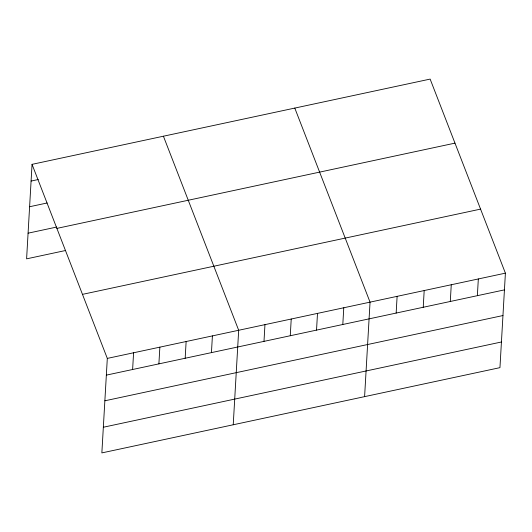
<?xml version="1.0" encoding="UTF-8"?>
<svg xmlns="http://www.w3.org/2000/svg" width="532" height="532" viewBox="0 0 532 532"><rect width="100%" height="100%" fill="white"/><g stroke="black" fill="none" stroke-linecap="round" stroke-linejoin="round"><path stroke-width="0.8" d="M32.046 164.348L107.311 358.402L101.858 452.905L499.954 367.652L505.4 273.155L430.142 79.095L32.046 164.348L26.6 258.845L65.616 250.492M132.621 369.501L133.585 352.776M158.895 363.875L159.859 347.15M185.169 358.249L186.133 341.524M211.443 352.623L212.408 335.898M233.229 424.769L238.682 330.272L163.417 136.212M263.992 341.364L264.956 324.646M290.266 335.739L291.223 319.02M316.533 330.113L317.498 313.395M342.808 324.487L343.772 307.769M364.6 396.639L370.046 302.143L294.788 108.082M396.154 313.062L397.118 296.344M423.226 307.27L424.19 290.545M450.298 301.471L451.262 284.753M477.364 295.672L478.328 278.954M31.082 181.066L38.251 179.53M29.606 206.735L47.122 202.985M28.083 233.176L56.744 227.038M56.884 228.388L454.973 143.135M82.473 294.362L480.562 209.116M107.311 358.402L505.4 273.155M106.347 375.127L504.436 289.88M104.864 400.796L502.953 315.543M103.341 427.236L501.43 341.99"/></g></svg>
